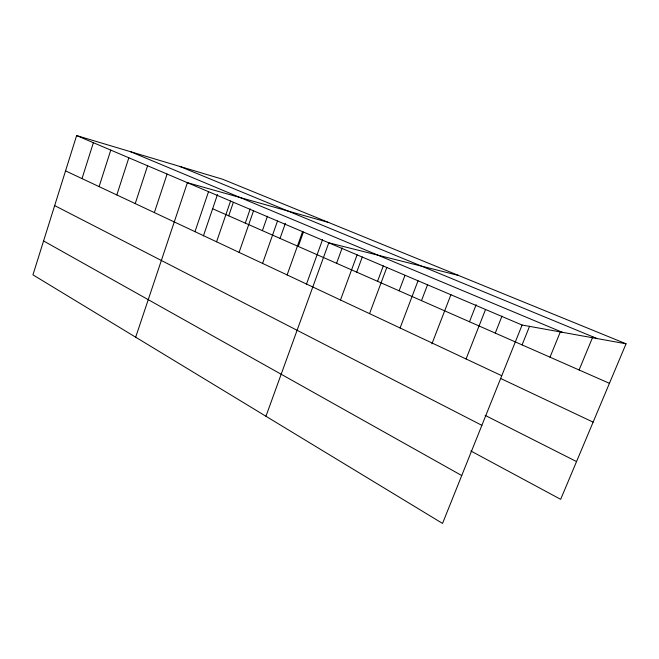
<?xml version="1.0" encoding="UTF-8"?>
<svg xmlns="http://www.w3.org/2000/svg" width="659" height="659" viewBox="0 0 659 659"><rect width="100%" height="100%" fill="white"/><g stroke="black" fill="none" stroke-linecap="round" stroke-linejoin="round"><path stroke-width="0.99" d="M626.05 343.792L222.684 179.264L76.617 135.573L32.95 274.852L442.535 523.427L522.093 325.027L626.05 343.792L560.669 499.333L470.847 450.978M82.013 178.605L93.38 142.698M99.089 186.621L110.778 150.104M116.816 194.949L128.843 157.781M135.227 203.598L147.6 165.763M154.363 212.585L167.106 174.058M135.68 337.194L187.403 182.683L328.734 222.52M194.982 231.663L208.532 191.678M203.4 235.906L217.503 194.487M216.572 241.795L230.559 201.044M228.714 215.839L233.36 202.329M245.296 223.129L250.231 208.903M239.085 252.372L253.526 210.814M262.397 230.65L267.447 216.218M262.579 263.402L277.513 221.012M280.042 238.418L285.405 223.269M287.118 274.935L302.572 231.671M298.272 246.433L303.428 232.017M306.328 284.564L322.572 239.571M265.948 416.257L328.792 242.817L458.384 275.404M336.576 263.287L342.186 247.899M340.489 299.993L357.096 254.86M356.708 272.142L362.31 256.961M377.549 281.311L383.307 265.89M369.551 313.651L386.808 267.496M399.132 290.808L404.881 275.569M400.095 327.993L418.037 280.775M421.488 300.644L427.609 284.63M431.909 343.866L450.978 294.557M469.48 321.757L476.169 304.672M466.061 358.974L485.543 309.483M495.263 333.1L501.985 316.155M522.076 344.896L529.597 326.205M550.001 357.178L560.488 331.485M579.096 369.979L592.803 336.864M179.899 166.463L597.178 338.586M130.564 151.71L562.308 332.293M76.617 135.573L522.093 325.027M212.643 208.763L609.435 383.324M65.546 170.87L501.754 375.737M500.939 378.612L593.116 422.131M485.131 415.359L576.543 461.572M54.664 205.592L481.869 425.335M43.576 240.947L461.737 475.543"/></g></svg>
